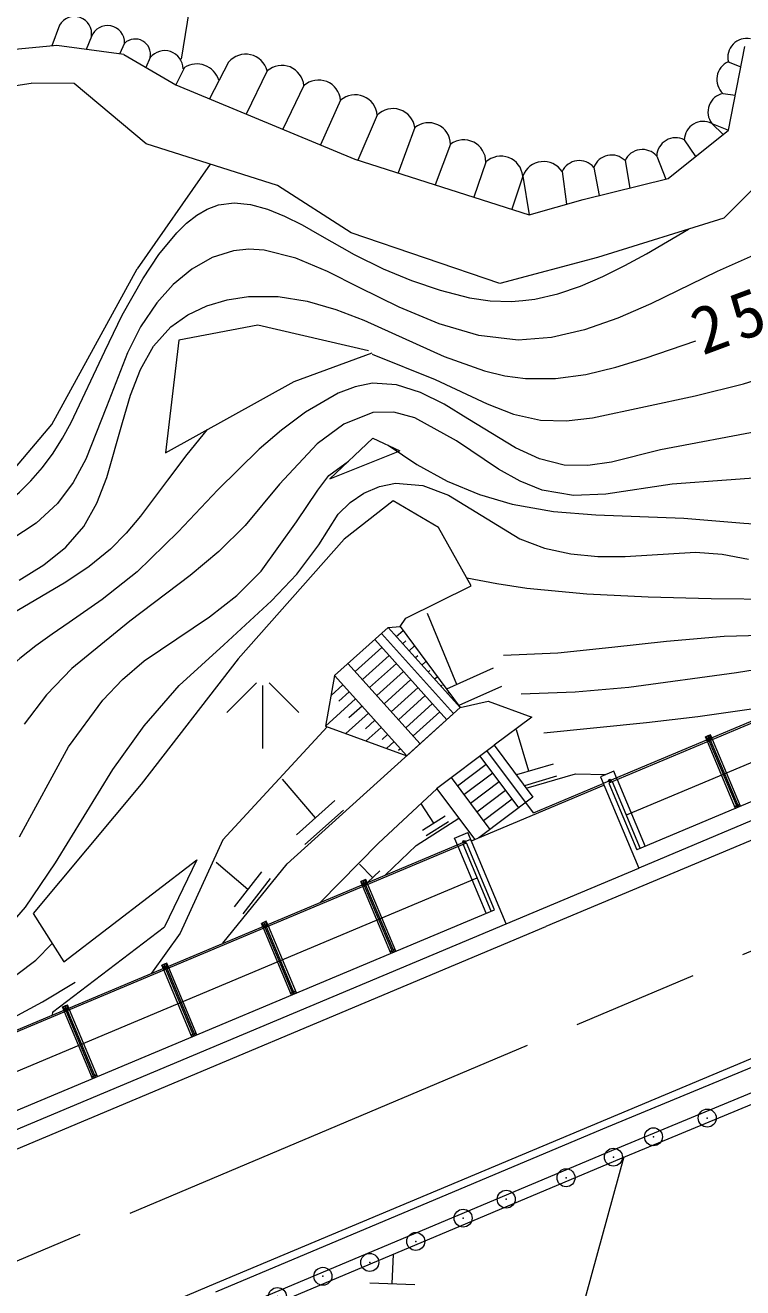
# Model space of a CAD drawing. Units: millimetres, scale not verified. Extents: x 40000 to 680000, y 20000 to 380000.
# Drawn here: x 121543 to 141498, y 285694 to 320790 of the extents above; entities that cross this region are included whole.
import ezdxf

# ---------------------------------------------------------------- set-up
doc = ezdxf.new("R2010")
doc.units = ezdxf.units.MM
doc.header["$LTSCALE"] = 1000
doc.header["$PDMODE"] = 32
doc.header["$PDSIZE"] = 500
doc.linetypes.add('CHAIN', pattern=[18.5, 12, -1.5, 3.5, -1.5])
for name, color, linetype, lineweight in [('M-BGD', 7, 'Continuous', 13), ('M-BMK', 2, 'CHAIN', 13), ('M-BMK-OTRS', 5, 'Continuous', 13), ('M-STR-STRC', 7, 'Continuous', 13)]:
    doc.layers.add(name, color=color, linetype=linetype, lineweight=lineweight)
doc.styles.add('ＭＳ ゴシック', font='')
doc.styles.get('ＭＳ ゴシック').set_extended_font_data('MS Gothic')

msp = doc.modelspace()

# ---------------------------------------------------------------- linework, layer by layer
at = {"layer": 'M-BGD'}
for p, q in [((127715, 331557), (125884, 319845)), ((122495, 320790), (122284, 320215)), ((123384, 320478), (123235, 320116)), ((122418, 320227), (119707, 319973)), ((124283, 319974), (122418, 320227)), ((124308, 320295), (124166, 319990)), ((141106, 317873), (141554, 320197)), ((124283, 319974), (125729, 319135)), ((125019, 319891), (124896, 319618)), ((127199, 319762), (126666, 318746)), ((141096, 319773), (141445, 319633)), ((125976, 319615), (125732, 319134)), ((128273, 319521), (127690, 318322)), ((120788, 319039), (121705, 319180)), ((122903, 319173), (121705, 319180)), ((124903, 317496), (122903, 319173)), ((125729, 319135), (130709, 317070)), ((129293, 319111), (128704, 317902)), ((130314, 318706), (129755, 317466)), ((140947, 318896), (141294, 318847)), ((131333, 318293), (130796, 317042)), ((140636, 318062), (140953, 317750)), ((140636, 318062), (141106, 317873)), ((132377, 317949), (131910, 316687)), ((139420, 316526), (141106, 317873)), ((128557, 316336), (124903, 317496)), ((133373, 317484), (132942, 316356)), ((139871, 317608), (140184, 317137)), ((126685, 316930), (124653, 314020)), ((130709, 317070), (135561, 315519)), ((134353, 316988), (134023, 316011)), ((138225, 317026), (138356, 316264)), ((139105, 317155), (139357, 316511)), ((135381, 316598), (135072, 315676)), ((135381, 316598), (135561, 315519)), ((136473, 316724), (136595, 315813)), ((137355, 316840), (137507, 316055)), ((130604, 315018), (128557, 316336)), ((137060, 315945), (139420, 316526)), ((141869, 316328), (140967, 315430)), ((135561, 315519), (137060, 315945)), ((140967, 315430), (137460, 314331)), ((134739, 313615), (130604, 315018)), ((173941, 314973), (137617, 299712)), ((137460, 314331), (134739, 313615)), ((122285, 309694), (124653, 314020)), ((173983, 313841), (138258, 298832)), ((174603, 313011), (138555, 297867)), ((128013, 312452), (125815, 312032)), ((131088, 311738), (128013, 312452)), ((174929, 312622), (138605, 297361)), ((125815, 312032), (125448, 308908)), ((129022, 310889), (131190, 311684)), ((125448, 308908), (129022, 310889)), ((121273, 308495), (122285, 309694)), ((130016, 308183), (131214, 309314)), ((131214, 309314), (131960, 308959)), ((130016, 308183), (131960, 308959)), ((131776, 307569), (130412, 306504)), ((133036, 306829), (131776, 307569)), ((133945, 305207), (133036, 306829)), ((127467, 303173), (130412, 306504)), ((132128, 304303), (133945, 305207)), ((131970, 304073), (132128, 304303)), ((133549, 302462), (132726, 304436)), ((130147, 302709), (131633, 304049)), ((131633, 304049), (131970, 304073)), ((133642, 301820), (131633, 304049)), ((131861, 303795), (132051, 303965)), ((131970, 304073), (133642, 301820)), ((133270, 301485), (131262, 303714)), ((133456, 301653), (131447, 303881)), ((132039, 303598), (132125, 303674)), ((130720, 302821), (131462, 303491)), ((130921, 302599), (131663, 303268)), ((132217, 303400), (132369, 303536)), ((132462, 303262), (132395, 303203)), ((127467, 303173), (124767, 299694)), ((132527, 300816), (130519, 303044)), ((131121, 302376), (131864, 303045)), ((132687, 303107), (132574, 303005)), ((134557, 302915), (133261, 302333)), ((130147, 302709), (129896, 301308)), ((132156, 300481), (130147, 302709)), ((131322, 302153), (132065, 302822)), ((131523, 301930), (132266, 302600)), ((132799, 302850), (132752, 302808)), ((133005, 302678), (132930, 302610)), ((127974, 302509), (127151, 301686)), ((128151, 300686), (128151, 302436)), ((129151, 301686), (128328, 302509)), ((130049, 302161), (130376, 302456)), ((130263, 301996), (130554, 302258)), ((131724, 301707), (132467, 302377)), ((133136, 302438), (133108, 302413)), ((133323, 302249), (133286, 302215)), ((134784, 302412), (133598, 301879)), ((129896, 301308), (130732, 302061)), ((130910, 301863), (130544, 301534)), ((131925, 301484), (132668, 302154)), ((132126, 301262), (132868, 301931)), ((133473, 302026), (133464, 302018)), ((133642, 301820), (134419, 302000)), ((134419, 302000), (135631, 301559)), ((128823, 297476), (133642, 301820)), ((131088, 301666), (130461, 301101)), ((132156, 300481), (133642, 301820)), ((132327, 301039), (133069, 301708)), ((135631, 301559), (134584, 300774)), ((127035, 298147), (129942, 301291)), ((129896, 301308), (132156, 300481)), ((131266, 301469), (131005, 301233)), ((131444, 301271), (131026, 300894)), ((135544, 300053), (135204, 301202)), ((131622, 301074), (131465, 300932)), ((131800, 300876), (131591, 300688)), ((140599, 301068), (140461, 301010)), ((140517, 300877), (140461, 301010)), ((140538, 300891), (140484, 301020)), ((141298, 299019), (140517, 300877)), ((140533, 301038), (140529, 301037)), ((140550, 300986), (140529, 301037)), ((140554, 300988), (140533, 301038)), ((140631, 300930), (140538, 300891)), ((140545, 301000), (140549, 301001)), ((141349, 299040), (140568, 300898)), ((140631, 300930), (140576, 301059)), ((140656, 300935), (140599, 301068)), ((141385, 299056), (140605, 300913)), ((141436, 299077), (140656, 300935)), ((131978, 300679), (131926, 300632)), ((132984, 299575), (134584, 300774)), ((134184, 300475), (135264, 299034)), ((135678, 298898), (134384, 300625)), ((134584, 300774), (135664, 299334)), ((134364, 300235), (133564, 299635)), ((136221, 300252), (135201, 299952)), ((129619, 298761), (128700, 299831)), ((133384, 299875), (134463, 298435)), ((134544, 299994), (133744, 299395)), ((134724, 299754), (133924, 299155)), ((136321, 299914), (135427, 299650)), ((135475, 299586), (136843, 299978)), ((136843, 299978), (137690, 299960)), ((137908, 300052), (137539, 299897)), ((137539, 299897), (138605, 297361)), ((137867, 299763), (138647, 297905)), ((138005, 299821), (137908, 300052)), ((138005, 299821), (138786, 297963)), ((124767, 299694), (121762, 296095)), ((131369, 298053), (132991, 299566)), ((132984, 299575), (134046, 298158)), ((134904, 299514), (134104, 298915)), ((135678, 298898), (137617, 299712)), ((137775, 299724), (138555, 297867)), ((130154, 299235), (129083, 298287)), ((132906, 298604), (132559, 299134)), ((135664, 299334), (134157, 298205)), ((135084, 299274), (134284, 298675)), ((141436, 299077), (141298, 299019)), ((130391, 298968), (129321, 298019)), ((132418, 297988), (133604, 298747)), ((133217, 298801), (132595, 298407)), ((133316, 298646), (132693, 298252)), ((133485, 298194), (133854, 298349)), ((134919, 295813), (133854, 298349)), ((97604, 282910), (133932, 298164)), ((127035, 298147), (125850, 295554)), ((131369, 298053), (129755, 296411)), ((131566, 297171), (132418, 297988)), ((133582, 297963), (133485, 298194)), ((134501, 296164), (133720, 298021)), ((134593, 296202), (133813, 298060)), ((134362, 296105), (133582, 297963)), ((122617, 294751), (126313, 297587)), ((126313, 297587), (125415, 295728)), ((127731, 296767), (126853, 297515)), ((127040, 295270), (128823, 297476)), ((131202, 297095), (130843, 297465)), ((131403, 297288), (131061, 296959)), ((134919, 295813), (138605, 297361)), ((98245, 282029), (134111, 297090)), ((128110, 297255), (127352, 296279)), ((128354, 297066), (127597, 296090)), ((130898, 296994), (130875, 296984)), ((130931, 296850), (130875, 296984)), ((131014, 297042), (130898, 296994)), ((130952, 296864), (130898, 296994)), ((130947, 297012), (130943, 297010)), ((130964, 296960), (130943, 297010)), ((130968, 296961), (130947, 297012)), ((130959, 296973), (130963, 296975)), ((131045, 296903), (130990, 297032)), ((131070, 296908), (131014, 297042)), ((131711, 294992), (130931, 296850)), ((131045, 296903), (130952, 296864)), ((131762, 295014), (130982, 296871)), ((131799, 295029), (131019, 296887)), ((131850, 295050), (131070, 296908)), ((153161, 296554), (137597, 290098)), ((98542, 281064), (134593, 296202)), ((121762, 296095), (122617, 294751)), ((128247, 295880), (128109, 295822)), ((128279, 295742), (128224, 295871)), ((128304, 295747), (128247, 295880)), ((98592, 280559), (134919, 295813)), ((122298, 293353), (125415, 295728)), ((125850, 295554), (125054, 294436)), ((128165, 295689), (128109, 295822)), ((128186, 295703), (128132, 295832)), ((128945, 293831), (128165, 295689)), ((128181, 295850), (128177, 295849)), ((128198, 295798), (128177, 295849)), ((128202, 295800), (128181, 295850)), ((128279, 295742), (128186, 295703)), ((128193, 295812), (128197, 295813)), ((128996, 293852), (128216, 295710)), ((129033, 293868), (128253, 295725)), ((129084, 293889), (128304, 295747)), ((153523, 295675), (137963, 289221)), ((131850, 295050), (131711, 294992)), ((125481, 294719), (125343, 294661)), ((125399, 294527), (125343, 294661)), ((125420, 294541), (125366, 294671)), ((126179, 292669), (125399, 294527)), ((125415, 294689), (125411, 294687)), ((125432, 294637), (125411, 294687)), ((125436, 294638), (125415, 294689)), ((125513, 294580), (125420, 294541)), ((125427, 294650), (125431, 294652)), ((126230, 292691), (125450, 294548)), ((125513, 294580), (125458, 294709)), ((125538, 294585), (125481, 294719)), ((126267, 292706), (125487, 294564)), ((126318, 292727), (125538, 294585)), ((129084, 293889), (128945, 293831)), ((122577, 293499), (122715, 293557)), ((122633, 293366), (122577, 293499)), ((122654, 293380), (122600, 293509)), ((122649, 293527), (122645, 293526)), ((122666, 293475), (122645, 293526)), ((122670, 293477), (122649, 293527)), ((122747, 293419), (122654, 293380)), ((122661, 293489), (122665, 293490)), ((122747, 293419), (122692, 293548)), ((122772, 293424), (122715, 293557)), ((123552, 291566), (122772, 293424)), ((122298, 293353), (122291, 293276)), ((123413, 291508), (122633, 293366)), ((123464, 291529), (122684, 293387)), ((123501, 291545), (122721, 293402)), ((126318, 292727), (126179, 292669)), ((123552, 291566), (123413, 291508)), ((137597, 290098), (126830, 285571)), ((137963, 289221), (127193, 284694)), ((136999, 284953), (138204, 289342)), ((131749, 285800), (131783, 286623)), ((132376, 285777), (131123, 285823))]:
    msp.add_line(p, q, dxfattribs=at)
for points in [[(122819, 309743), (123753, 311729), (124240, 312729), (124813, 313745), (125258, 314413), (125759, 315023), (126029, 315285), (126312, 315507), (126607, 315680), (126914, 315797), (127352, 315855), (127808, 315809), (128276, 315678), (128755, 315482), (129240, 315239), (129727, 314967), (130692, 314417), (131493, 314017), (132284, 313691), (133081, 313427), (133900, 313215)], [(131190, 311649), (132942, 310940), (134393, 310262), (135126, 309981), (135872, 309812), (136587, 309790), (137316, 309874), (138796, 310194), (140171, 310492), (141516, 310820), (142166, 311023), (142795, 311268), (143399, 311566), (143972, 311929), (144351, 312223), (144708, 312551), (145040, 312909), (145342, 313294), (145609, 313701), (145838, 314128), (146024, 314570), (146162, 315026)], [(133900, 313215), (134474, 313126), (135055, 313111), (135385, 313134), (135712, 313179), (136357, 313326), (136989, 313540), (137610, 313805), (138219, 314110), (138818, 314440), (139987, 315123)], [(142624, 314759), (140782, 313947), (138942, 313047), (138021, 312647), (137100, 312324), (136178, 312110), (135256, 312040), (134158, 312169), (133056, 312492), (131946, 312955), (130827, 313502), (129946, 313944), (129065, 314318), (128191, 314540), (127760, 314567), (127333, 314523), (126741, 314332), (126178, 314007), (125660, 313579), (125204, 313076), (124749, 312403), (124383, 311684), (123799, 310182), (123226, 308732), (122873, 308076), (122439, 307492), (121843, 306948), (121145, 306489)], [(121376, 305361), (122062, 305788), (122672, 306278), (123176, 306859), (123537, 307501), (123812, 308216), (124246, 309749), (124471, 310508), (124749, 311224), (125112, 311867), (125596, 312408), (126061, 312736), (126591, 312987), (127163, 313159), (127751, 313252), (128576, 313251), (129386, 313121), (130181, 312889), (130963, 312587), (133193, 311583), (134313, 311181), (134881, 311045), (135458, 310967), (136290, 310970), (137130, 311084), (137967, 311281), (138788, 311533), (140197, 312018)], [(131633, 309115), (132429, 308575), (133281, 308115), (134172, 307744), (135083, 307472), (136236, 307273), (137408, 307183), (139858, 307086), (141527, 306949), (142362, 306891), (143180, 306872), (143966, 306915), (144707, 307042), (145388, 307277), (145996, 307643), (146519, 308145), (146982, 308750), (147830, 310077), (149063, 311901)], [(142053, 309521), (139210, 308983), (137852, 308647), (137187, 308547), (136533, 308559), (135848, 308733), (135174, 309040), (133850, 309851), (133193, 310253), (132534, 310585), (131870, 310796), (131199, 310836), (130723, 310741), (130250, 310561), (129336, 310032), (128667, 309537), (128046, 309006), (126899, 307874), (125799, 306710), (124652, 305591), (123686, 304827)], [(157720, 310715), (157517, 310446), (156755, 309752), (155913, 309149), (153901, 307724), (151792, 306242), (150706, 305557), (149583, 304948), (148617, 304514), (147623, 304144), (146605, 303828), (145569, 303559), (143459, 303128), (141328, 302784), (138333, 302381), (136837, 302251), (135335, 302198)], [(142555, 308253), (139534, 308034), (137688, 307758), (136790, 307721), (135915, 307865), (135305, 308113), (134707, 308454), (133533, 309241), (132374, 309879), (131792, 310034), (131207, 310023), (130405, 309703), (129660, 309151), (128618, 308029), (127661, 306882), (126930, 306163), (126134, 305494), (124455, 304225), (122843, 302904), (122130, 302172), (121516, 301363)], [(112912, 302935), (114125, 303745), (114736, 304143), (115364, 304520), (116180, 304949), (117021, 305344), (118714, 306114), (119534, 306528), (120316, 306988), (121044, 307515), (121383, 307809), (121702, 308127), (122021, 308498), (122315, 308894), (122581, 309311), (122819, 309743)], [(126607, 309551), (126039, 308855), (125495, 308140), (124749, 307144), (124350, 306668), (123914, 306225), (123319, 305743), (122672, 305310), (121316, 304511), (120658, 304105), (120045, 303669), (119503, 303183), (119265, 302914), (119055, 302626), (118817, 302204), (118622, 301751), (118458, 301272), (118315, 300777), (118044, 299770), (117895, 299273), (117721, 298792), (117721, 298792)], [(150393, 309302), (150320, 309245), (149928, 308855), (149558, 308438), (148855, 307573), (148146, 306738), (147770, 306361), (147369, 306024), (146678, 305597), (145918, 305283), (145102, 305064), (144243, 304926), (143353, 304852), (142445, 304825), (140623, 304848), (138866, 304892), (137162, 304974), (135490, 305135), (134658, 305259), (133826, 305419)], [(121380, 298233), (122745, 300732), (123702, 302024), (124252, 302601), (124851, 303119), (126665, 304349), (127423, 304941), (128102, 305616), (129085, 306981), (129676, 307870), (129984, 308269), (130537, 308675)], [(150945, 308223), (150760, 308091), (150324, 307522), (149978, 306904), (149662, 306287), (149319, 305721), (149004, 305345), (148642, 305025), (148238, 304756), (147795, 304532), (147318, 304351), (146811, 304206), (145722, 304009), (144562, 303906), (143363, 303860), (140983, 303794), (139379, 303663), (137854, 303489), (136357, 303335), (134842, 303266)], [(120586, 295171), (121546, 296273), (122387, 297508), (123976, 300100), (124846, 301319), (125828, 302434), (127070, 303568), (128391, 304788), (129095, 305531), (129705, 306347), (130249, 307194), (130577, 307520), (130964, 307782), (131391, 307967), (131840, 308060), (132596, 307995), (133318, 307724), (135296, 306517), (135985, 306255), (136716, 306095), (137470, 306023), (138228, 306023), (140182, 306138), (140926, 306089), (141660, 305949)], [(123686, 304827), (122762, 304188), (122294, 303867), (121835, 303536), (121394, 303190), (120982, 302822), (120609, 302425), (120285, 301994), (120073, 301637), (119890, 301259), (119730, 300866), (119588, 300462), (119079, 298815)], [(135968, 301120), (138825, 301404), (140251, 301577), (141673, 301774), (143071, 302004)], [(106633, 286701), (108340, 287659), (110305, 288826), (112296, 289939), (114558, 291022), (116852, 292042), (119121, 293127), (120227, 293734), (121306, 294406), (121840, 294796), (122290, 295266)], [(117461, 291248), (119713, 292399), (122025, 293642), (122931, 294185)]]:
    msp.add_lwpolyline(points, dxfattribs=at)
for centre, radius in [((140567, 300952), 38.1), ((140567, 300952), 33.9), ((137801, 299790), 38.1), ((137801, 299790), 33.9), ((141306, 299077), 10.7), ((141389, 299112), 10.7), ((133747, 298087), 38.1), ((133747, 298087), 33.9), ((130981, 296925), 38.1), ((130981, 296925), 33.9), ((128215, 295764), 38.1), ((128215, 295764), 33.9), ((131720, 295050), 10.7), ((131803, 295085), 10.7), ((125449, 294602), 38.1), ((125449, 294602), 33.9), ((128954, 293889), 10.7), ((129037, 293923), 10.7), ((122683, 293441), 38.1), ((122683, 293441), 33.9), ((126188, 292727), 10.7), ((126271, 292762), 10.7), ((123422, 291566), 10.7), ((123505, 291600), 10.7)]:
    msp.add_circle(centre, radius, dxfattribs=at)
for centre, radius, start, end in [((122912, 320554), 478, 350.8534, 150.4169), ((123829, 320303), 478, 359.0143, 158.5778), ((124599, 319979), 429, 348.2074, 132.659), ((125420, 319574), 511, 0.9919, 141.6694), ((141610, 319897), 528, 78.9739, 193.631), ((127674, 319368), 618, 14.363, 140.3704), ((141303, 319286), 528, 113.0266, 227.6837), ((126316, 319073), 640, 17.6108, 122.0802), ((128679, 319059), 615, 4.8183, 131.3474), ((129701, 318651), 615, 5.1129, 131.642), ((130720, 318243), 615, 4.6656, 131.1947), ((141059, 318379), 528, 102.2436, 216.9008), ((131768, 317858), 615, 8.5261, 135.0552), ((132758, 317466), 615, 1.707, 128.2361), ((140399, 317589), 528, 63.3533, 178.0104), ((139633, 317136), 528, 63.237, 177.8942), ((133738, 316989), 615, 359.9036, 126.4327), ((138706, 316808), 528, 41.0389, 155.696), ((134769, 316535), 615, 5.9511, 132.4802), ((135959, 316386), 615, 33.3172, 159.8463), ((136951, 316499), 528, 40.122, 154.7792), ((137850, 316654), 528, 44.7549, 159.4121)]:
    msp.add_arc(centre, radius, start, end, dxfattribs=at)
for p in [(140510, 290410), (139015, 289890), (137900, 289324), (136583, 288751), (134919, 288156), (133721, 287628), (132403, 286980), (131125, 286397), (129821, 286012), (128557, 285450)]:
    msp.add_point(p, dxfattribs=at)
at = {"layer": 'M-BMK'}
msp.add_line((73318, 266204), (172914, 308206), dxfattribs=at)
at = {"layer": 'M-BMK-OTRS'}
for p, q in [((173822, 314869), (137775, 299724)), ((133951, 298118), (137636, 299666)), ((97762, 282922), (133813, 298060)), ((153409, 295953), (137847, 289498)), ((137847, 289498), (127079, 284971))]:
    msp.add_line(p, q, dxfattribs=at)
at = {"layer": 'M-STR-STRC'}
for p, q in [((164955, 307889), (136020, 295733)), ((88672, 275851), (136020, 295733)), ((126665, 285748), (142004, 292181)), ((123293, 284323), (126665, 285748))]:
    msp.add_line(p, q, dxfattribs=at)

# ---------------------------------------------------------------- texts
at = {"layer": 'M-BGD', "insert": (141199, 312603), "char_height": 1320, "attachment_point": 5, "rotation": 20.449, "style": 'ＭＳ ゴシック'}
msp.add_mtext('\\T1.24;25', dxfattribs=at)

doc.saveas('drawing.dxf')
